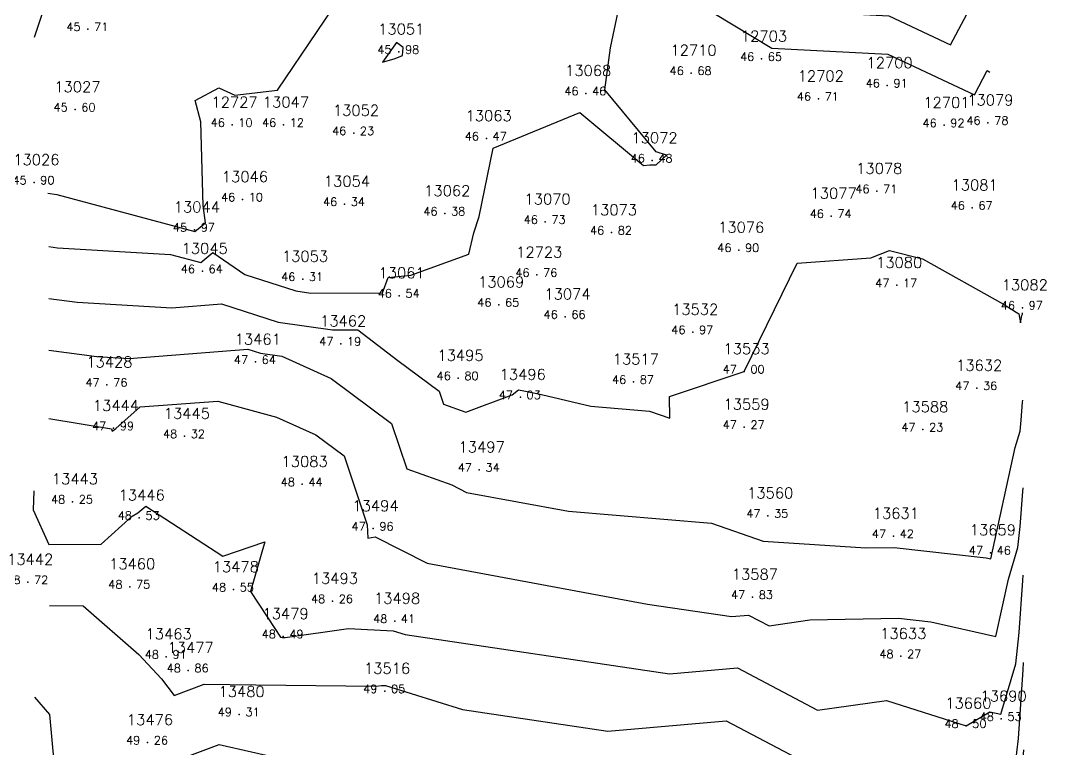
# Model space of a CAD drawing. Header units: millimetres. Extents: x 1412565 to 1412813, y 4931476 to 4931699.
# Drawn here: x 1412788.35 to 1412813.1, y 4931642.9 to 4931660.49 of the extents above; entities that cross this region are included whole.
import ezdxf
from ezdxf.enums import TextEntityAlignment as Align

# ---------------------------------------------------------------- set-up
doc = ezdxf.new("R2010")
doc.units = ezdxf.units.MM
for name, color, linetype in [('CIVIL', 50, 'Continuous'), ('CIVIL-DRAW', 80, 'Continuous'), ('CIVIL-NONAME', 130, 'Continuous'), ('CIVIL-TEXT', 240, 'Continuous'), ('CIVIL-Z', 50, 'Continuous'), ('Tcontours1', 7, 'Continuous'), ('Tcontours2', 7, 'Continuous')]:
    doc.layers.add(name, color=color, linetype=linetype)
doc.styles.add('CIVILCADMAIN', font='TXT.SHX')
doc.styles.get("Standard").update_dxf_attribs({"font": 'arial.ttf'})

# ---------------------------------------------------------------- blocks, each defined once
blk = doc.blocks.new('CIVIL-ZZ')
at = {"layer": 'CIVIL-DRAW'}
blk.add_point((0, 0), dxfattribs=at)
at = {"layer": 'CIVIL-NONAME'}
blk.add_attdef('NAME', text='', height=1.8, dxfattribs=at).set_placement((0, 2.1), align=Align.CENTER)
at = {"layer": 'CIVIL-TEXT', "flags": 8}
blk.add_attdef('TEXT', text='', height=2, dxfattribs=at).set_placement((0.2, -3.3), align=Align.CENTER)
at = {"layer": 'CIVIL-Z'}
blk.add_attdef('Z1', text='', height=1.6, dxfattribs=at).set_placement((-0.75, -0.225), align=Align.RIGHT)
blk.add_attdef('Z2', (0.75, -0.225), '', height=1.6, dxfattribs=at)

msp = doc.modelspace()

# ---------------------------------------------------------------- linework, layer by layer
at = {"layer": 'Tcontours1'}
for points, elevation in [([(1412789.014, 4931656.319), (1412789.229, 4931656.291), (1412792.559, 4931655.395), (1412792.818, 4931655.608), (1412792.76, 4931656.024), (1412792.702, 4931658.044), (1412792.568, 4931658.562), (1412793.138, 4931658.862), (1412793.526, 4931658.687), (1412794.555, 4931658.805), (1412796.47, 4931661.643), (1412796.835, 4931662.656), (1412797.045, 4931662.852), (1412798.922, 4931662.071), (1412799.941, 4931662.534), (1412800.616, 4931662.615), (1412803.443, 4931662.672), (1412805.316, 4931661.908), (1412807.309, 4931660.704), (1412809.298, 4931660.6), (1412810.782, 4931659.902), (1412811.643, 4931661.528), (1412811.814, 4931661.428)], 46), ([(1412797.083, 4931659.479), (1412797.393, 4931659.573), (1412797.566, 4931659.645), (1412797.586, 4931659.837), (1412797.427, 4931659.954), (1412797.083, 4931659.479)], 46), ([(1412789.041, 4931653.784), (1412789.721, 4931653.694), (1412792.001, 4931653.559), (1412793.201, 4931653.652), (1412794.569, 4931653.212), (1412795.881, 4931653.027), (1412796.492, 4931653.029), (1412797.459, 4931652.286), (1412798.451, 4931651.548), (1412798.557, 4931651.234), (1412799.099, 4931651.041), (1412800.214, 4931651.46), (1412800.369, 4931651.576), (1412800.498, 4931651.557), (1412800.922, 4931651.469), (1412802.111, 4931651.184), (1412803.529, 4931651.067), (1412804.018, 4931650.895), (1412804.008, 4931651.416), (1412805.81, 4931652.02), (1412807.091, 4931654.635), (1412808.865, 4931654.76), (1412809.313, 4931654.939), (1412810.109, 4931654.736), (1412812.066, 4931653.641), (1412812.435, 4931653.411), (1412812.473, 4931653.198), (1412812.51, 4931653.369), (1412812.517, 4931653.391), (1412812.519, 4931653.406), (1412812.52, 4931653.431), (1412812.52, 4931653.434)], 47), ([(1412789.036, 4931650.889), (1412790.552, 4931650.636), (1412790.562, 4931650.582), (1412790.611, 4931650.61), (1412790.652, 4931650.644), (1412791.241, 4931651.169), (1412793.115, 4931651.302), (1412794.529, 4931650.922), (1412795.477, 4931650.493), (1412796.159, 4931649.987), (1412796.717, 4931648.319), (1412796.729, 4931647.997), (1412796.906, 4931648.032), (1412798.162, 4931647.399), (1412803.481, 4931646.41), (1412805.503, 4931646.11), (1412805.917, 4931646.146), (1412806.409, 4931645.888), (1412807.393, 4931646.028), (1412809.533, 4931646.071), (1412810.31, 4931645.983), (1412811.881, 4931645.626), (1412812.183, 4931647.01), (1412812.412, 4931647.775), (1412812.47, 4931648.285), (1412812.528, 4931649.128), (1412812.535, 4931649.218)], 48), ([(1412789.05, 4931646.378), (1412789.863, 4931646.364), (1412791.212, 4931645.192), (1412791.754, 4931644.608), (1412792.057, 4931644.201), (1412792.783, 4931644.48), (1412794.031, 4931644.461), (1412796.921, 4931644.428), (1412797.06, 4931644.447), (1412797.159, 4931644.442), (1412799.012, 4931643.866), (1412802.52, 4931643.346), (1412805.373, 4931643.591), (1412808.31, 4931642.048), (1412808.561, 4931641.893), (1412808.649, 4931641.825), (1412810.13, 4931641.663), (1412811.739, 4931641.449), (1412812.138, 4931641.591), (1412812.307, 4931642.158), (1412812.422, 4931643.164), (1412812.535, 4931644.825), (1412812.549, 4931645.002)], 49)]:
    msp.add_lwpolyline(points, dxfattribs=dict(at, elevation=elevation))
at = {"layer": 'Tcontours2'}
for points, elevation in [([(1412788.695, 4931660.088), (1412789.212, 4931661.658), (1412791.016, 4931662.776), (1412791.67, 4931662.745), (1412791.986, 4931663.061), (1412792.123, 4931662.77), (1412793.262, 4931662.539), (1412793.857, 4931662.272), (1412793.95, 4931662.282), (1412794.125, 4931662.54), (1412794.171, 4931662.67), (1412795.73, 4931663.639), (1412796.615, 4931663.828), (1412797.124, 4931663.693), (1412798.493, 4931663.123), (1412799.129, 4931663.412), (1412801.579, 4931663.709), (1412803.41, 4931663.745), (1412806.956, 4931662.299), (1412808.139, 4931661.585), (1412809.319, 4931661.523), (1412810.2, 4931661.109), (1412811.613, 4931663.776), (1412811.893, 4931663.612)], 45.5), ([(1412789.041, 4931655.033), (1412789.248, 4931655.006), (1412791.972, 4931654.845), (1412792.7, 4931654.649), (1412792.991, 4931654.889), (1412793.767, 4931654.359), (1412794.997, 4931653.964), (1412795.359, 4931653.913), (1412797.085, 4931653.92), (1412797.226, 4931654.292), (1412797.765, 4931654.345), (1412799.168, 4931654.852), (1412799.291, 4931655.363), (1412799.42, 4931655.761), (1412799.754, 4931657.408), (1412801.845, 4931658.271), (1412803.384, 4931656.992), (1412803.532, 4931657.008), (1412803.69, 4931657.007), (1412803.939, 4931657.24), (1412803.684, 4931657.321), (1412802.452, 4931658.819), (1412802.586, 4931659.826), (1412802.956, 4931661.588)], 46.5), ([(1412803.677, 4931661.517), (1412806.479, 4931659.824), (1412809.277, 4931659.677), (1412811.364, 4931658.696), (1412811.673, 4931659.279), (1412811.734, 4931659.243)], 46.5), ([(1412789.041, 4931652.535), (1412790.194, 4931652.382), (1412790.974, 4931652.336), (1412793.841, 4931652.557), (1412794.14, 4931652.461), (1412794.661, 4931652.387), (1412795.849, 4931651.849), (1412797.305, 4931650.767), (1412797.673, 4931649.669), (1412798.759, 4931649.284), (1412799.115, 4931649.104), (1412801.572, 4931648.648), (1412805.023, 4931648.364), (1412806.264, 4931647.927), (1412808.747, 4931647.763), (1412809.427, 4931647.777), (1412811.643, 4931647.527), (1412811.76, 4931647.5), (1412812.347, 4931650.19), (1412812.464, 4931650.583), (1412812.494, 4931650.846), (1412812.524, 4931651.28), (1412812.528, 4931651.326)], 47.5), ([(1412788.672, 4931649.142), (1412788.656, 4931648.686), (1412789.036, 4931647.848), (1412790.3, 4931647.855), (1412791.048, 4931648.532), (1412791.186, 4931648.61), (1412791.376, 4931648.771), (1412793.233, 4931647.564), (1412794.245, 4931647.915), (1412793.902, 4931646.712), (1412794.49, 4931645.818), (1412794.628, 4931645.608), (1412794.677, 4931645.607), (1412794.734, 4931645.606), (1412796.263, 4931645.821), (1412797.346, 4931645.762), (1412797.629, 4931645.674), (1412804.011, 4931644.728), (1412805.645, 4931644.869), (1412807.581, 4931643.851), (1412809.242, 4931644.087), (1412811.16, 4931643.47), (1412811.731, 4931643.814), (1412812.003, 4931643.752), (1412812.02, 4931643.831), (1412812.36, 4931644.966), (1412812.446, 4931645.725), (1412812.531, 4931646.977), (1412812.542, 4931647.11)], 48.5), ([(1412788.691, 4931644.166), (1412789.054, 4931643.75), (1412789.216, 4931641.984), (1412791.558, 4931642.43), (1412793.147, 4931643.023), (1412794.703, 4931642.668), (1412797.663, 4931642.121), (1412798.329, 4931642.299), (1412800.001, 4931642.181), (1412800.396, 4931642.058), (1412801.028, 4931641.964), (1412805.101, 4931642.314), (1412806.31, 4931641.679), (1412808.353, 4931640.415), (1412809.072, 4931639.859), (1412809.101, 4931639.856), (1412809.61, 4931639.788), (1412811.926, 4931639.478), (1412812.266, 4931639.449), (1412812.397, 4931640.603), (1412812.539, 4931642.674), (1412812.557, 4931642.895)], 49.5)]:
    msp.add_lwpolyline(points, dxfattribs=dict(at, elevation=elevation))

# ---------------------------------------------------------------- block references
at = {"layer": 'CIVIL'}
ref = msp.add_blockref('CIVIL-ZZ', (1412789.98, 4931660.28, 45.71), dxfattribs=dict(at, xscale=0.2, yscale=0.2))
ref.add_attrib('Z2', '71', (1412790.13, 4931660.235), dxfattribs={"layer": 'CIVIL-Z', "height": 0.2, "style": 'CIVILCADMAIN'})
ref.add_attrib('Z1', '45', (1412789.46, 4931660.235), dxfattribs={"layer": 'CIVIL-Z', "height": 0.2, "style": 'CIVILCADMAIN'})
ref.add_attrib('NAME', '13023', (1412789.48, 4931660.7), dxfattribs={"layer": 'CIVIL-NONAME', "height": 0.26, "style": 'CIVILCADMAIN'})
ref = msp.add_blockref('CIVIL-ZZ', (1412797.48, 4931659.73, 45.98), dxfattribs=dict(at, xscale=0.2, yscale=0.2))
ref.add_attrib('Z2', '98', (1412797.63, 4931659.685), dxfattribs={"layer": 'CIVIL-Z', "height": 0.2, "style": 'CIVILCADMAIN'})
ref.add_attrib('Z1', '45', (1412796.96, 4931659.685), dxfattribs={"layer": 'CIVIL-Z', "height": 0.2, "style": 'CIVILCADMAIN'})
ref.add_attrib('NAME', '13051', (1412796.98, 4931660.15), dxfattribs={"layer": 'CIVIL-NONAME', "height": 0.26, "style": 'CIVILCADMAIN'})
ref = msp.add_blockref('CIVIL-ZZ', (1412806.23, 4931659.56, 46.65), dxfattribs=dict(at, xscale=0.2, yscale=0.2))
ref.add_attrib('Z2', '65', (1412806.38, 4931659.515), dxfattribs={"layer": 'CIVIL-Z', "height": 0.2, "style": 'CIVILCADMAIN'})
ref.add_attrib('Z1', '46', (1412805.71, 4931659.515), dxfattribs={"layer": 'CIVIL-Z', "height": 0.2, "style": 'CIVILCADMAIN'})
ref.add_attrib('NAME', '12703', (1412805.73, 4931659.98), dxfattribs={"layer": 'CIVIL-NONAME', "height": 0.26, "style": 'CIVILCADMAIN'})
ref = msp.add_blockref('CIVIL-ZZ', (1412804.53, 4931659.22, 46.68), dxfattribs=dict(at, xscale=0.2, yscale=0.2))
ref.add_attrib('Z2', '68', (1412804.68, 4931659.175), dxfattribs={"layer": 'CIVIL-Z', "height": 0.2, "style": 'CIVILCADMAIN'})
ref.add_attrib('Z1', '46', (1412804.01, 4931659.175), dxfattribs={"layer": 'CIVIL-Z', "height": 0.2, "style": 'CIVILCADMAIN'})
ref.add_attrib('NAME', '12710', (1412804.03, 4931659.64), dxfattribs={"layer": 'CIVIL-NONAME', "height": 0.26, "style": 'CIVILCADMAIN'})
ref = msp.add_blockref('CIVIL-ZZ', (1412809.26, 4931658.92, 46.91), dxfattribs=dict(at, xscale=0.2, yscale=0.2))
ref.add_attrib('Z2', '91', (1412809.41, 4931658.875), dxfattribs={"layer": 'CIVIL-Z', "height": 0.2, "style": 'CIVILCADMAIN'})
ref.add_attrib('Z1', '46', (1412808.74, 4931658.875), dxfattribs={"layer": 'CIVIL-Z', "height": 0.2, "style": 'CIVILCADMAIN'})
ref.add_attrib('NAME', '12700', (1412808.76, 4931659.34), dxfattribs={"layer": 'CIVIL-NONAME', "height": 0.26, "style": 'CIVILCADMAIN'})
ref = msp.add_blockref('CIVIL-ZZ', (1412801.99, 4931658.73, 46.46), dxfattribs=dict(at, xscale=0.2, yscale=0.2))
ref.add_attrib('Z2', '46', (1412802.14, 4931658.685), dxfattribs={"layer": 'CIVIL-Z', "height": 0.2, "style": 'CIVILCADMAIN'})
ref.add_attrib('Z1', '46', (1412801.47, 4931658.685), dxfattribs={"layer": 'CIVIL-Z', "height": 0.2, "style": 'CIVILCADMAIN'})
ref.add_attrib('NAME', '13068', (1412801.49, 4931659.15), dxfattribs={"layer": 'CIVIL-NONAME', "height": 0.26, "style": 'CIVILCADMAIN'})
ref = msp.add_blockref('CIVIL-ZZ', (1412807.6, 4931658.6, 46.71), dxfattribs=dict(at, xscale=0.2, yscale=0.2))
ref.add_attrib('Z2', '71', (1412807.75, 4931658.555), dxfattribs={"layer": 'CIVIL-Z', "height": 0.2, "style": 'CIVILCADMAIN'})
ref.add_attrib('Z1', '46', (1412807.08, 4931658.555), dxfattribs={"layer": 'CIVIL-Z', "height": 0.2, "style": 'CIVILCADMAIN'})
ref.add_attrib('NAME', '12702', (1412807.1, 4931659.02), dxfattribs={"layer": 'CIVIL-NONAME', "height": 0.26, "style": 'CIVILCADMAIN'})
ref = msp.add_blockref('CIVIL-ZZ', (1412789.67, 4931658.34, 45.6), dxfattribs=dict(at, xscale=0.2, yscale=0.2))
ref.add_attrib('Z2', '60', (1412789.82, 4931658.295), dxfattribs={"layer": 'CIVIL-Z', "height": 0.2, "style": 'CIVILCADMAIN'})
ref.add_attrib('Z1', '45', (1412789.15, 4931658.295), dxfattribs={"layer": 'CIVIL-Z', "height": 0.2, "style": 'CIVILCADMAIN'})
ref.add_attrib('NAME', '13027', (1412789.17, 4931658.76), dxfattribs={"layer": 'CIVIL-NONAME', "height": 0.26, "style": 'CIVILCADMAIN'})
ref = msp.add_blockref('CIVIL-ZZ', (1412793.46, 4931657.97, 46.1), dxfattribs=dict(at, xscale=0.2, yscale=0.2))
ref.add_attrib('Z2', '10', (1412793.61, 4931657.925), dxfattribs={"layer": 'CIVIL-Z', "height": 0.2, "style": 'CIVILCADMAIN'})
ref.add_attrib('Z1', '46', (1412792.94, 4931657.925), dxfattribs={"layer": 'CIVIL-Z', "height": 0.2, "style": 'CIVILCADMAIN'})
ref.add_attrib('NAME', '12727', (1412792.96, 4931658.39), dxfattribs={"layer": 'CIVIL-NONAME', "height": 0.26, "style": 'CIVILCADMAIN'})
ref = msp.add_blockref('CIVIL-ZZ', (1412794.7, 4931657.97, 46.12), dxfattribs=dict(at, xscale=0.2, yscale=0.2))
ref.add_attrib('Z2', '12', (1412794.85, 4931657.925), dxfattribs={"layer": 'CIVIL-Z', "height": 0.2, "style": 'CIVILCADMAIN'})
ref.add_attrib('Z1', '46', (1412794.18, 4931657.925), dxfattribs={"layer": 'CIVIL-Z', "height": 0.2, "style": 'CIVILCADMAIN'})
ref.add_attrib('NAME', '13047', (1412794.2, 4931658.39), dxfattribs={"layer": 'CIVIL-NONAME', "height": 0.26, "style": 'CIVILCADMAIN'})
ref = msp.add_blockref('CIVIL-ZZ', (1412810.63, 4931657.96, 46.92), dxfattribs=dict(at, xscale=0.2, yscale=0.2))
ref.add_attrib('Z2', '92', (1412810.78, 4931657.915), dxfattribs={"layer": 'CIVIL-Z', "height": 0.2, "style": 'CIVILCADMAIN'})
ref.add_attrib('Z1', '46', (1412810.11, 4931657.915), dxfattribs={"layer": 'CIVIL-Z', "height": 0.2, "style": 'CIVILCADMAIN'})
ref.add_attrib('NAME', '12701', (1412810.13, 4931658.38), dxfattribs={"layer": 'CIVIL-NONAME', "height": 0.26, "style": 'CIVILCADMAIN'})
ref = msp.add_blockref('CIVIL-ZZ', (1412811.69, 4931658.02, 46.78), dxfattribs=dict(at, xscale=0.2, yscale=0.2))
ref.add_attrib('Z2', '78', (1412811.84, 4931657.975), dxfattribs={"layer": 'CIVIL-Z', "height": 0.2, "style": 'CIVILCADMAIN'})
ref.add_attrib('Z1', '46', (1412811.17, 4931657.975), dxfattribs={"layer": 'CIVIL-Z', "height": 0.2, "style": 'CIVILCADMAIN'})
ref.add_attrib('NAME', '13079', (1412811.19, 4931658.44), dxfattribs={"layer": 'CIVIL-NONAME', "height": 0.26, "style": 'CIVILCADMAIN'})
ref = msp.add_blockref('CIVIL-ZZ', (1412796.39, 4931657.77, 46.23), dxfattribs=dict(at, xscale=0.2, yscale=0.2))
ref.add_attrib('Z2', '23', (1412796.54, 4931657.725), dxfattribs={"layer": 'CIVIL-Z', "height": 0.2, "style": 'CIVILCADMAIN'})
ref.add_attrib('Z1', '46', (1412795.87, 4931657.725), dxfattribs={"layer": 'CIVIL-Z', "height": 0.2, "style": 'CIVILCADMAIN'})
ref.add_attrib('NAME', '13052', (1412795.89, 4931658.19), dxfattribs={"layer": 'CIVIL-NONAME', "height": 0.26, "style": 'CIVILCADMAIN'})
ref = msp.add_blockref('CIVIL-ZZ', (1412799.59, 4931657.64, 46.47), dxfattribs=dict(at, xscale=0.2, yscale=0.2))
ref.add_attrib('Z2', '47', (1412799.74, 4931657.595), dxfattribs={"layer": 'CIVIL-Z', "height": 0.2, "style": 'CIVILCADMAIN'})
ref.add_attrib('Z1', '46', (1412799.07, 4931657.595), dxfattribs={"layer": 'CIVIL-Z', "height": 0.2, "style": 'CIVILCADMAIN'})
ref.add_attrib('NAME', '13063', (1412799.09, 4931658.06), dxfattribs={"layer": 'CIVIL-NONAME', "height": 0.26, "style": 'CIVILCADMAIN'})
ref = msp.add_blockref('CIVIL-ZZ', (1412803.59, 4931657.11, 46.48), dxfattribs=dict(at, xscale=0.2, yscale=0.2))
ref.add_attrib('Z2', '48', (1412803.74, 4931657.065), dxfattribs={"layer": 'CIVIL-Z', "height": 0.2, "style": 'CIVILCADMAIN'})
ref.add_attrib('Z1', '46', (1412803.07, 4931657.065), dxfattribs={"layer": 'CIVIL-Z', "height": 0.2, "style": 'CIVILCADMAIN'})
ref.add_attrib('NAME', '13072', (1412803.09, 4931657.53), dxfattribs={"layer": 'CIVIL-NONAME', "height": 0.26, "style": 'CIVILCADMAIN'})
ref = msp.add_blockref('CIVIL-ZZ', (1412788.68, 4931656.58, 45.9), dxfattribs=dict(at, xscale=0.2, yscale=0.2))
ref.add_attrib('Z2', '90', (1412788.83, 4931656.535), dxfattribs={"layer": 'CIVIL-Z', "height": 0.2, "style": 'CIVILCADMAIN'})
ref.add_attrib('Z1', '45', (1412788.16, 4931656.535), dxfattribs={"layer": 'CIVIL-Z', "height": 0.2, "style": 'CIVILCADMAIN'})
ref.add_attrib('NAME', '13026', (1412788.18, 4931657), dxfattribs={"layer": 'CIVIL-NONAME', "height": 0.26, "style": 'CIVILCADMAIN'})
ref = msp.add_blockref('CIVIL-ZZ', (1412793.71, 4931656.17, 46.1), dxfattribs=dict(at, xscale=0.2, yscale=0.2))
ref.add_attrib('Z2', '10', (1412793.86, 4931656.125), dxfattribs={"layer": 'CIVIL-Z', "height": 0.2, "style": 'CIVILCADMAIN'})
ref.add_attrib('Z1', '46', (1412793.19, 4931656.125), dxfattribs={"layer": 'CIVIL-Z', "height": 0.2, "style": 'CIVILCADMAIN'})
ref.add_attrib('NAME', '13046', (1412793.21, 4931656.59), dxfattribs={"layer": 'CIVIL-NONAME', "height": 0.26, "style": 'CIVILCADMAIN'})
ref = msp.add_blockref('CIVIL-ZZ', (1412809.01, 4931656.37, 46.71), dxfattribs=dict(at, xscale=0.2, yscale=0.2))
ref.add_attrib('Z2', '71', (1412809.16, 4931656.325), dxfattribs={"layer": 'CIVIL-Z', "height": 0.2, "style": 'CIVILCADMAIN'})
ref.add_attrib('Z1', '46', (1412808.49, 4931656.325), dxfattribs={"layer": 'CIVIL-Z', "height": 0.2, "style": 'CIVILCADMAIN'})
ref.add_attrib('NAME', '13078', (1412808.51, 4931656.79), dxfattribs={"layer": 'CIVIL-NONAME', "height": 0.26, "style": 'CIVILCADMAIN'})
ref = msp.add_blockref('CIVIL-ZZ', (1412796.17, 4931656.06, 46.34), dxfattribs=dict(at, xscale=0.2, yscale=0.2))
ref.add_attrib('Z2', '34', (1412796.32, 4931656.015), dxfattribs={"layer": 'CIVIL-Z', "height": 0.2, "style": 'CIVILCADMAIN'})
ref.add_attrib('Z1', '46', (1412795.65, 4931656.015), dxfattribs={"layer": 'CIVIL-Z', "height": 0.2, "style": 'CIVILCADMAIN'})
ref.add_attrib('NAME', '13054', (1412795.67, 4931656.48), dxfattribs={"layer": 'CIVIL-NONAME', "height": 0.26, "style": 'CIVILCADMAIN'})
ref = msp.add_blockref('CIVIL-ZZ', (1412811.31, 4931655.97, 46.67), dxfattribs=dict(at, xscale=0.2, yscale=0.2))
ref.add_attrib('Z2', '67', (1412811.46, 4931655.925), dxfattribs={"layer": 'CIVIL-Z', "height": 0.2, "style": 'CIVILCADMAIN'})
ref.add_attrib('Z1', '46', (1412810.79, 4931655.925), dxfattribs={"layer": 'CIVIL-Z', "height": 0.2, "style": 'CIVILCADMAIN'})
ref.add_attrib('NAME', '13081', (1412810.81, 4931656.39), dxfattribs={"layer": 'CIVIL-NONAME', "height": 0.26, "style": 'CIVILCADMAIN'})
ref = msp.add_blockref('CIVIL-ZZ', (1412798.59, 4931655.83, 46.38), dxfattribs=dict(at, xscale=0.2, yscale=0.2))
ref.add_attrib('Z2', '38', (1412798.74, 4931655.785), dxfattribs={"layer": 'CIVIL-Z', "height": 0.2, "style": 'CIVILCADMAIN'})
ref.add_attrib('Z1', '46', (1412798.07, 4931655.785), dxfattribs={"layer": 'CIVIL-Z', "height": 0.2, "style": 'CIVILCADMAIN'})
ref.add_attrib('NAME', '13062', (1412798.09, 4931656.25), dxfattribs={"layer": 'CIVIL-NONAME', "height": 0.26, "style": 'CIVILCADMAIN'})
ref = msp.add_blockref('CIVIL-ZZ', (1412807.91, 4931655.77, 46.74), dxfattribs=dict(at, xscale=0.2, yscale=0.2))
ref.add_attrib('Z2', '74', (1412808.06, 4931655.725), dxfattribs={"layer": 'CIVIL-Z', "height": 0.2, "style": 'CIVILCADMAIN'})
ref.add_attrib('Z1', '46', (1412807.39, 4931655.725), dxfattribs={"layer": 'CIVIL-Z', "height": 0.2, "style": 'CIVILCADMAIN'})
ref.add_attrib('NAME', '13077', (1412807.41, 4931656.19), dxfattribs={"layer": 'CIVIL-NONAME', "height": 0.26, "style": 'CIVILCADMAIN'})
ref = msp.add_blockref('CIVIL-ZZ', (1412792.55, 4931655.44, 45.97), dxfattribs=dict(at, xscale=0.2, yscale=0.2))
ref.add_attrib('Z2', '97', (1412792.7, 4931655.395), dxfattribs={"layer": 'CIVIL-Z', "height": 0.2, "style": 'CIVILCADMAIN'})
ref.add_attrib('Z1', '45', (1412792.03, 4931655.395), dxfattribs={"layer": 'CIVIL-Z', "height": 0.2, "style": 'CIVILCADMAIN'})
ref.add_attrib('NAME', '13044', (1412792.05, 4931655.86), dxfattribs={"layer": 'CIVIL-NONAME', "height": 0.26, "style": 'CIVILCADMAIN'})
ref = msp.add_blockref('CIVIL-ZZ', (1412801.01, 4931655.63, 46.73), dxfattribs=dict(at, xscale=0.2, yscale=0.2))
ref.add_attrib('Z2', '73', (1412801.16, 4931655.585), dxfattribs={"layer": 'CIVIL-Z', "height": 0.2, "style": 'CIVILCADMAIN'})
ref.add_attrib('Z1', '46', (1412800.49, 4931655.585), dxfattribs={"layer": 'CIVIL-Z', "height": 0.2, "style": 'CIVILCADMAIN'})
ref.add_attrib('NAME', '13070', (1412800.51, 4931656.05), dxfattribs={"layer": 'CIVIL-NONAME', "height": 0.26, "style": 'CIVILCADMAIN'})
ref = msp.add_blockref('CIVIL-ZZ', (1412802.61, 4931655.37, 46.82), dxfattribs=dict(at, xscale=0.2, yscale=0.2))
ref.add_attrib('Z2', '82', (1412802.76, 4931655.325), dxfattribs={"layer": 'CIVIL-Z', "height": 0.2, "style": 'CIVILCADMAIN'})
ref.add_attrib('Z1', '46', (1412802.09, 4931655.325), dxfattribs={"layer": 'CIVIL-Z', "height": 0.2, "style": 'CIVILCADMAIN'})
ref.add_attrib('NAME', '13073', (1412802.11, 4931655.79), dxfattribs={"layer": 'CIVIL-NONAME', "height": 0.26, "style": 'CIVILCADMAIN'})
ref = msp.add_blockref('CIVIL-ZZ', (1412805.68, 4931654.95, 46.9), dxfattribs=dict(at, xscale=0.2, yscale=0.2))
ref.add_attrib('Z2', '90', (1412805.83, 4931654.905), dxfattribs={"layer": 'CIVIL-Z', "height": 0.2, "style": 'CIVILCADMAIN'})
ref.add_attrib('Z1', '46', (1412805.16, 4931654.905), dxfattribs={"layer": 'CIVIL-Z', "height": 0.2, "style": 'CIVILCADMAIN'})
ref.add_attrib('NAME', '13076', (1412805.18, 4931655.37), dxfattribs={"layer": 'CIVIL-NONAME', "height": 0.26, "style": 'CIVILCADMAIN'})
ref = msp.add_blockref('CIVIL-ZZ', (1412792.74, 4931654.44, 46.64), dxfattribs=dict(at, xscale=0.2, yscale=0.2))
ref.add_attrib('Z2', '64', (1412792.89, 4931654.395), dxfattribs={"layer": 'CIVIL-Z', "height": 0.2, "style": 'CIVILCADMAIN'})
ref.add_attrib('Z1', '46', (1412792.22, 4931654.395), dxfattribs={"layer": 'CIVIL-Z', "height": 0.2, "style": 'CIVILCADMAIN'})
ref.add_attrib('NAME', '13045', (1412792.24, 4931654.86), dxfattribs={"layer": 'CIVIL-NONAME', "height": 0.26, "style": 'CIVILCADMAIN'})
ref = msp.add_blockref('CIVIL-ZZ', (1412795.16, 4931654.25, 46.31), dxfattribs=dict(at, xscale=0.2, yscale=0.2))
ref.add_attrib('Z2', '31', (1412795.31, 4931654.205), dxfattribs={"layer": 'CIVIL-Z', "height": 0.2, "style": 'CIVILCADMAIN'})
ref.add_attrib('Z1', '46', (1412794.64, 4931654.205), dxfattribs={"layer": 'CIVIL-Z', "height": 0.2, "style": 'CIVILCADMAIN'})
ref.add_attrib('NAME', '13053', (1412794.66, 4931654.67), dxfattribs={"layer": 'CIVIL-NONAME', "height": 0.26, "style": 'CIVILCADMAIN'})
ref = msp.add_blockref('CIVIL-ZZ', (1412800.81, 4931654.35, 46.76), dxfattribs=dict(at, xscale=0.2, yscale=0.2))
ref.add_attrib('Z2', '76', (1412800.96, 4931654.305), dxfattribs={"layer": 'CIVIL-Z', "height": 0.2, "style": 'CIVILCADMAIN'})
ref.add_attrib('Z1', '46', (1412800.29, 4931654.305), dxfattribs={"layer": 'CIVIL-Z', "height": 0.2, "style": 'CIVILCADMAIN'})
ref.add_attrib('NAME', '12723', (1412800.31, 4931654.77), dxfattribs={"layer": 'CIVIL-NONAME', "height": 0.26, "style": 'CIVILCADMAIN'})
ref = msp.add_blockref('CIVIL-ZZ', (1412809.49, 4931654.1, 47.17), dxfattribs=dict(at, xscale=0.2, yscale=0.2))
ref.add_attrib('Z2', '17', (1412809.64, 4931654.055), dxfattribs={"layer": 'CIVIL-Z', "height": 0.2, "style": 'CIVILCADMAIN'})
ref.add_attrib('Z1', '47', (1412808.97, 4931654.055), dxfattribs={"layer": 'CIVIL-Z', "height": 0.2, "style": 'CIVILCADMAIN'})
ref.add_attrib('NAME', '13080', (1412808.99, 4931654.52), dxfattribs={"layer": 'CIVIL-NONAME', "height": 0.26, "style": 'CIVILCADMAIN'})
ref = msp.add_blockref('CIVIL-ZZ', (1412797.49, 4931653.85, 46.54), dxfattribs=dict(at, xscale=0.2, yscale=0.2))
ref.add_attrib('Z2', '54', (1412797.64, 4931653.805), dxfattribs={"layer": 'CIVIL-Z', "height": 0.2, "style": 'CIVILCADMAIN'})
ref.add_attrib('Z1', '46', (1412796.97, 4931653.805), dxfattribs={"layer": 'CIVIL-Z', "height": 0.2, "style": 'CIVILCADMAIN'})
ref.add_attrib('NAME', '13061', (1412796.99, 4931654.27), dxfattribs={"layer": 'CIVIL-NONAME', "height": 0.26, "style": 'CIVILCADMAIN'})
ref = msp.add_blockref('CIVIL-ZZ', (1412799.89, 4931653.63, 46.65), dxfattribs=dict(at, xscale=0.2, yscale=0.2))
ref.add_attrib('Z2', '65', (1412800.04, 4931653.585), dxfattribs={"layer": 'CIVIL-Z', "height": 0.2, "style": 'CIVILCADMAIN'})
ref.add_attrib('Z1', '46', (1412799.37, 4931653.585), dxfattribs={"layer": 'CIVIL-Z', "height": 0.2, "style": 'CIVILCADMAIN'})
ref.add_attrib('NAME', '13069', (1412799.39, 4931654.05), dxfattribs={"layer": 'CIVIL-NONAME', "height": 0.26, "style": 'CIVILCADMAIN'})
ref = msp.add_blockref('CIVIL-ZZ', (1412812.52, 4931653.56, 46.97), dxfattribs=dict(at, xscale=0.2, yscale=0.2))
ref.add_attrib('Z2', '97', (1412812.67, 4931653.515), dxfattribs={"layer": 'CIVIL-Z', "height": 0.2, "style": 'CIVILCADMAIN'})
ref.add_attrib('Z1', '46', (1412812, 4931653.515), dxfattribs={"layer": 'CIVIL-Z', "height": 0.2, "style": 'CIVILCADMAIN'})
ref.add_attrib('NAME', '13082', (1412812.02, 4931653.98), dxfattribs={"layer": 'CIVIL-NONAME', "height": 0.26, "style": 'CIVILCADMAIN'})
ref = msp.add_blockref('CIVIL-ZZ', (1412801.49, 4931653.34, 46.66), dxfattribs=dict(at, xscale=0.2, yscale=0.2))
ref.add_attrib('Z2', '66', (1412801.64, 4931653.295), dxfattribs={"layer": 'CIVIL-Z', "height": 0.2, "style": 'CIVILCADMAIN'})
ref.add_attrib('Z1', '46', (1412800.97, 4931653.295), dxfattribs={"layer": 'CIVIL-Z', "height": 0.2, "style": 'CIVILCADMAIN'})
ref.add_attrib('NAME', '13074', (1412800.99, 4931653.76), dxfattribs={"layer": 'CIVIL-NONAME', "height": 0.26, "style": 'CIVILCADMAIN'})
ref = msp.add_blockref('CIVIL-ZZ', (1412804.57, 4931652.97, 46.97), dxfattribs=dict(at, xscale=0.2, yscale=0.2))
ref.add_attrib('Z2', '97', (1412804.72, 4931652.925), dxfattribs={"layer": 'CIVIL-Z', "height": 0.2, "style": 'CIVILCADMAIN'})
ref.add_attrib('Z1', '46', (1412804.05, 4931652.925), dxfattribs={"layer": 'CIVIL-Z', "height": 0.2, "style": 'CIVILCADMAIN'})
ref.add_attrib('NAME', '13532', (1412804.07, 4931653.39), dxfattribs={"layer": 'CIVIL-NONAME', "height": 0.26, "style": 'CIVILCADMAIN'})
ref = msp.add_blockref('CIVIL-ZZ', (1412796.08, 4931652.69, 47.19), dxfattribs=dict(at, xscale=0.2, yscale=0.2))
ref.add_attrib('Z2', '19', (1412796.23, 4931652.645), dxfattribs={"layer": 'CIVIL-Z', "height": 0.2, "style": 'CIVILCADMAIN'})
ref.add_attrib('Z1', '47', (1412795.56, 4931652.645), dxfattribs={"layer": 'CIVIL-Z', "height": 0.2, "style": 'CIVILCADMAIN'})
ref.add_attrib('NAME', '13462', (1412795.58, 4931653.11), dxfattribs={"layer": 'CIVIL-NONAME', "height": 0.26, "style": 'CIVILCADMAIN'})
ref = msp.add_blockref('CIVIL-ZZ', (1412794.02, 4931652.25, 47.64), dxfattribs=dict(at, xscale=0.2, yscale=0.2))
ref.add_attrib('Z2', '64', (1412794.17, 4931652.205), dxfattribs={"layer": 'CIVIL-Z', "height": 0.2, "style": 'CIVILCADMAIN'})
ref.add_attrib('Z1', '47', (1412793.5, 4931652.205), dxfattribs={"layer": 'CIVIL-Z', "height": 0.2, "style": 'CIVILCADMAIN'})
ref.add_attrib('NAME', '13461', (1412793.52, 4931652.67), dxfattribs={"layer": 'CIVIL-NONAME', "height": 0.26, "style": 'CIVILCADMAIN'})
ref = msp.add_blockref('CIVIL-ZZ', (1412805.81, 4931652.02, 47), dxfattribs=dict(at, xscale=0.2, yscale=0.2))
ref.add_attrib('Z2', '00', (1412805.96, 4931651.975), dxfattribs={"layer": 'CIVIL-Z', "height": 0.2, "style": 'CIVILCADMAIN'})
ref.add_attrib('Z1', '47', (1412805.29, 4931651.975), dxfattribs={"layer": 'CIVIL-Z', "height": 0.2, "style": 'CIVILCADMAIN'})
ref.add_attrib('NAME', '13533', (1412805.31, 4931652.44), dxfattribs={"layer": 'CIVIL-NONAME', "height": 0.26, "style": 'CIVILCADMAIN'})
ref = msp.add_blockref('CIVIL-ZZ', (1412798.91, 4931651.86, 46.8), dxfattribs=dict(at, xscale=0.2, yscale=0.2))
ref.add_attrib('Z2', '80', (1412799.06, 4931651.815), dxfattribs={"layer": 'CIVIL-Z', "height": 0.2, "style": 'CIVILCADMAIN'})
ref.add_attrib('Z1', '46', (1412798.39, 4931651.815), dxfattribs={"layer": 'CIVIL-Z', "height": 0.2, "style": 'CIVILCADMAIN'})
ref.add_attrib('NAME', '13495', (1412798.41, 4931652.28), dxfattribs={"layer": 'CIVIL-NONAME', "height": 0.26, "style": 'CIVILCADMAIN'})
ref = msp.add_blockref('CIVIL-ZZ', (1412803.14, 4931651.77, 46.87), dxfattribs=dict(at, xscale=0.2, yscale=0.2))
ref.add_attrib('Z2', '87', (1412803.29, 4931651.725), dxfattribs={"layer": 'CIVIL-Z', "height": 0.2, "style": 'CIVILCADMAIN'})
ref.add_attrib('Z1', '46', (1412802.62, 4931651.725), dxfattribs={"layer": 'CIVIL-Z', "height": 0.2, "style": 'CIVILCADMAIN'})
ref.add_attrib('NAME', '13517', (1412802.64, 4931652.19), dxfattribs={"layer": 'CIVIL-NONAME', "height": 0.26, "style": 'CIVILCADMAIN'})
ref = msp.add_blockref('CIVIL-ZZ', (1412790.44, 4931651.7, 47.76), dxfattribs=dict(at, xscale=0.2, yscale=0.2))
ref.add_attrib('Z2', '76', (1412790.59, 4931651.655), dxfattribs={"layer": 'CIVIL-Z', "height": 0.2, "style": 'CIVILCADMAIN'})
ref.add_attrib('Z1', '47', (1412789.92, 4931651.655), dxfattribs={"layer": 'CIVIL-Z', "height": 0.2, "style": 'CIVILCADMAIN'})
ref.add_attrib('NAME', '13428', (1412789.94, 4931652.12), dxfattribs={"layer": 'CIVIL-NONAME', "height": 0.26, "style": 'CIVILCADMAIN'})
ref = msp.add_blockref('CIVIL-ZZ', (1412811.42, 4931651.62, 47.36), dxfattribs=dict(at, xscale=0.2, yscale=0.2))
ref.add_attrib('Z2', '36', (1412811.57, 4931651.575), dxfattribs={"layer": 'CIVIL-Z', "height": 0.2, "style": 'CIVILCADMAIN'})
ref.add_attrib('Z1', '47', (1412810.9, 4931651.575), dxfattribs={"layer": 'CIVIL-Z', "height": 0.2, "style": 'CIVILCADMAIN'})
ref.add_attrib('NAME', '13632', (1412810.92, 4931652.04), dxfattribs={"layer": 'CIVIL-NONAME', "height": 0.26, "style": 'CIVILCADMAIN'})
ref = msp.add_blockref('CIVIL-ZZ', (1412800.41, 4931651.4, 47.03), dxfattribs=dict(at, xscale=0.2, yscale=0.2))
ref.add_attrib('Z2', '03', (1412800.56, 4931651.355), dxfattribs={"layer": 'CIVIL-Z', "height": 0.2, "style": 'CIVILCADMAIN'})
ref.add_attrib('Z1', '47', (1412799.89, 4931651.355), dxfattribs={"layer": 'CIVIL-Z', "height": 0.2, "style": 'CIVILCADMAIN'})
ref.add_attrib('NAME', '13496', (1412799.91, 4931651.82), dxfattribs={"layer": 'CIVIL-NONAME', "height": 0.26, "style": 'CIVILCADMAIN'})
ref = msp.add_blockref('CIVIL-ZZ', (1412790.6, 4931650.65, 47.99), dxfattribs=dict(at, xscale=0.2, yscale=0.2))
ref.add_attrib('Z2', '99', (1412790.75, 4931650.605), dxfattribs={"layer": 'CIVIL-Z', "height": 0.2, "style": 'CIVILCADMAIN'})
ref.add_attrib('Z1', '47', (1412790.08, 4931650.605), dxfattribs={"layer": 'CIVIL-Z', "height": 0.2, "style": 'CIVILCADMAIN'})
ref.add_attrib('NAME', '13444', (1412790.1, 4931651.07), dxfattribs={"layer": 'CIVIL-NONAME', "height": 0.26, "style": 'CIVILCADMAIN'})
ref = msp.add_blockref('CIVIL-ZZ', (1412805.81, 4931650.68, 47.27), dxfattribs=dict(at, xscale=0.2, yscale=0.2))
ref.add_attrib('Z2', '27', (1412805.96, 4931650.635), dxfattribs={"layer": 'CIVIL-Z', "height": 0.2, "style": 'CIVILCADMAIN'})
ref.add_attrib('Z1', '47', (1412805.29, 4931650.635), dxfattribs={"layer": 'CIVIL-Z', "height": 0.2, "style": 'CIVILCADMAIN'})
ref.add_attrib('NAME', '13559', (1412805.31, 4931651.1), dxfattribs={"layer": 'CIVIL-NONAME', "height": 0.26, "style": 'CIVILCADMAIN'})
ref = msp.add_blockref('CIVIL-ZZ', (1412810.12, 4931650.62, 47.23), dxfattribs=dict(at, xscale=0.2, yscale=0.2))
ref.add_attrib('Z2', '23', (1412810.27, 4931650.575), dxfattribs={"layer": 'CIVIL-Z', "height": 0.2, "style": 'CIVILCADMAIN'})
ref.add_attrib('Z1', '47', (1412809.6, 4931650.575), dxfattribs={"layer": 'CIVIL-Z', "height": 0.2, "style": 'CIVILCADMAIN'})
ref.add_attrib('NAME', '13588', (1412809.62, 4931651.04), dxfattribs={"layer": 'CIVIL-NONAME', "height": 0.26, "style": 'CIVILCADMAIN'})
ref = msp.add_blockref('CIVIL-ZZ', (1412792.31, 4931650.46, 48.32), dxfattribs=dict(at, xscale=0.2, yscale=0.2))
ref.add_attrib('Z2', '32', (1412792.46, 4931650.415), dxfattribs={"layer": 'CIVIL-Z', "height": 0.2, "style": 'CIVILCADMAIN'})
ref.add_attrib('Z1', '48', (1412791.79, 4931650.415), dxfattribs={"layer": 'CIVIL-Z', "height": 0.2, "style": 'CIVILCADMAIN'})
ref.add_attrib('NAME', '13445', (1412791.81, 4931650.88), dxfattribs={"layer": 'CIVIL-NONAME', "height": 0.26, "style": 'CIVILCADMAIN'})
ref = msp.add_blockref('CIVIL-ZZ', (1412799.42, 4931649.65, 47.34), dxfattribs=dict(at, xscale=0.2, yscale=0.2))
ref.add_attrib('Z2', '34', (1412799.57, 4931649.605), dxfattribs={"layer": 'CIVIL-Z', "height": 0.2, "style": 'CIVILCADMAIN'})
ref.add_attrib('Z1', '47', (1412798.9, 4931649.605), dxfattribs={"layer": 'CIVIL-Z', "height": 0.2, "style": 'CIVILCADMAIN'})
ref.add_attrib('NAME', '13497', (1412798.92, 4931650.07), dxfattribs={"layer": 'CIVIL-NONAME', "height": 0.26, "style": 'CIVILCADMAIN'})
ref = msp.add_blockref('CIVIL-ZZ', (1412795.15, 4931649.3, 48.44), dxfattribs=dict(at, xscale=0.2, yscale=0.2))
ref.add_attrib('Z2', '44', (1412795.3, 4931649.255), dxfattribs={"layer": 'CIVIL-Z', "height": 0.2, "style": 'CIVILCADMAIN'})
ref.add_attrib('Z1', '48', (1412794.63, 4931649.255), dxfattribs={"layer": 'CIVIL-Z', "height": 0.2, "style": 'CIVILCADMAIN'})
ref.add_attrib('NAME', '13083', (1412794.65, 4931649.72), dxfattribs={"layer": 'CIVIL-NONAME', "height": 0.26, "style": 'CIVILCADMAIN'})
ref = msp.add_blockref('CIVIL-ZZ', (1412789.61, 4931648.88, 48.25), dxfattribs=dict(at, xscale=0.2, yscale=0.2))
ref.add_attrib('Z2', '25', (1412789.76, 4931648.835), dxfattribs={"layer": 'CIVIL-Z', "height": 0.2, "style": 'CIVILCADMAIN'})
ref.add_attrib('Z1', '48', (1412789.09, 4931648.835), dxfattribs={"layer": 'CIVIL-Z', "height": 0.2, "style": 'CIVILCADMAIN'})
ref.add_attrib('NAME', '13443', (1412789.11, 4931649.3), dxfattribs={"layer": 'CIVIL-NONAME', "height": 0.26, "style": 'CIVILCADMAIN'})
ref = msp.add_blockref('CIVIL-ZZ', (1412806.38, 4931648.54, 47.35), dxfattribs=dict(at, xscale=0.2, yscale=0.2))
ref.add_attrib('Z2', '35', (1412806.53, 4931648.495), dxfattribs={"layer": 'CIVIL-Z', "height": 0.2, "style": 'CIVILCADMAIN'})
ref.add_attrib('Z1', '47', (1412805.86, 4931648.495), dxfattribs={"layer": 'CIVIL-Z', "height": 0.2, "style": 'CIVILCADMAIN'})
ref.add_attrib('NAME', '13560', (1412805.88, 4931648.96), dxfattribs={"layer": 'CIVIL-NONAME', "height": 0.26, "style": 'CIVILCADMAIN'})
ref = msp.add_blockref('CIVIL-ZZ', (1412791.22, 4931648.49, 48.53), dxfattribs=dict(at, xscale=0.2, yscale=0.2))
ref.add_attrib('Z2', '53', (1412791.37, 4931648.445), dxfattribs={"layer": 'CIVIL-Z', "height": 0.2, "style": 'CIVILCADMAIN'})
ref.add_attrib('Z1', '48', (1412790.7, 4931648.445), dxfattribs={"layer": 'CIVIL-Z', "height": 0.2, "style": 'CIVILCADMAIN'})
ref.add_attrib('NAME', '13446', (1412790.72, 4931648.91), dxfattribs={"layer": 'CIVIL-NONAME', "height": 0.26, "style": 'CIVILCADMAIN'})
ref = msp.add_blockref('CIVIL-ZZ', (1412796.86, 4931648.23, 47.96), dxfattribs=dict(at, xscale=0.2, yscale=0.2))
ref.add_attrib('Z2', '96', (1412797.01, 4931648.185), dxfattribs={"layer": 'CIVIL-Z', "height": 0.2, "style": 'CIVILCADMAIN'})
ref.add_attrib('Z1', '47', (1412796.34, 4931648.185), dxfattribs={"layer": 'CIVIL-Z', "height": 0.2, "style": 'CIVILCADMAIN'})
ref.add_attrib('NAME', '13494', (1412796.36, 4931648.65), dxfattribs={"layer": 'CIVIL-NONAME', "height": 0.26, "style": 'CIVILCADMAIN'})
ref = msp.add_blockref('CIVIL-ZZ', (1412809.41, 4931648.05, 47.42), dxfattribs=dict(at, xscale=0.2, yscale=0.2))
ref.add_attrib('Z2', '42', (1412809.56, 4931648.005), dxfattribs={"layer": 'CIVIL-Z', "height": 0.2, "style": 'CIVILCADMAIN'})
ref.add_attrib('Z1', '47', (1412808.89, 4931648.005), dxfattribs={"layer": 'CIVIL-Z', "height": 0.2, "style": 'CIVILCADMAIN'})
ref.add_attrib('NAME', '13631', (1412808.91, 4931648.47), dxfattribs={"layer": 'CIVIL-NONAME', "height": 0.26, "style": 'CIVILCADMAIN'})
ref = msp.add_blockref('CIVIL-ZZ', (1412811.75, 4931647.65, 47.46), dxfattribs=dict(at, xscale=0.2, yscale=0.2))
ref.add_attrib('Z2', '46', (1412811.9, 4931647.605), dxfattribs={"layer": 'CIVIL-Z', "height": 0.2, "style": 'CIVILCADMAIN'})
ref.add_attrib('Z1', '47', (1412811.23, 4931647.605), dxfattribs={"layer": 'CIVIL-Z', "height": 0.2, "style": 'CIVILCADMAIN'})
ref.add_attrib('NAME', '13659', (1412811.25, 4931648.07), dxfattribs={"layer": 'CIVIL-NONAME', "height": 0.26, "style": 'CIVILCADMAIN'})
ref = msp.add_blockref('CIVIL-ZZ', (1412788.53, 4931646.94, 48.72), dxfattribs=dict(at, xscale=0.2, yscale=0.2))
ref.add_attrib('Z2', '72', (1412788.68, 4931646.895), dxfattribs={"layer": 'CIVIL-Z', "height": 0.2, "style": 'CIVILCADMAIN'})
ref.add_attrib('Z1', '48', (1412788.01, 4931646.895), dxfattribs={"layer": 'CIVIL-Z', "height": 0.2, "style": 'CIVILCADMAIN'})
ref.add_attrib('NAME', '13442', (1412788.03, 4931647.36), dxfattribs={"layer": 'CIVIL-NONAME', "height": 0.26, "style": 'CIVILCADMAIN'})
ref = msp.add_blockref('CIVIL-ZZ', (1412790.99, 4931646.83, 48.75), dxfattribs=dict(at, xscale=0.2, yscale=0.2))
ref.add_attrib('Z2', '75', (1412791.14, 4931646.785), dxfattribs={"layer": 'CIVIL-Z', "height": 0.2, "style": 'CIVILCADMAIN'})
ref.add_attrib('Z1', '48', (1412790.47, 4931646.785), dxfattribs={"layer": 'CIVIL-Z', "height": 0.2, "style": 'CIVILCADMAIN'})
ref.add_attrib('NAME', '13460', (1412790.49, 4931647.25), dxfattribs={"layer": 'CIVIL-NONAME', "height": 0.26, "style": 'CIVILCADMAIN'})
ref = msp.add_blockref('CIVIL-ZZ', (1412793.49, 4931646.76, 48.55), dxfattribs=dict(at, xscale=0.2, yscale=0.2))
ref.add_attrib('Z2', '55', (1412793.64, 4931646.715), dxfattribs={"layer": 'CIVIL-Z', "height": 0.2, "style": 'CIVILCADMAIN'})
ref.add_attrib('Z1', '48', (1412792.97, 4931646.715), dxfattribs={"layer": 'CIVIL-Z', "height": 0.2, "style": 'CIVILCADMAIN'})
ref.add_attrib('NAME', '13478', (1412792.99, 4931647.18), dxfattribs={"layer": 'CIVIL-NONAME', "height": 0.26, "style": 'CIVILCADMAIN'})
ref = msp.add_blockref('CIVIL-ZZ', (1412806.01, 4931646.58, 47.83), dxfattribs=dict(at, xscale=0.2, yscale=0.2))
ref.add_attrib('Z2', '83', (1412806.16, 4931646.535), dxfattribs={"layer": 'CIVIL-Z', "height": 0.2, "style": 'CIVILCADMAIN'})
ref.add_attrib('Z1', '47', (1412805.49, 4931646.535), dxfattribs={"layer": 'CIVIL-Z', "height": 0.2, "style": 'CIVILCADMAIN'})
ref.add_attrib('NAME', '13587', (1412805.51, 4931647), dxfattribs={"layer": 'CIVIL-NONAME', "height": 0.26, "style": 'CIVILCADMAIN'})
ref = msp.add_blockref('CIVIL-ZZ', (1412795.88, 4931646.48, 48.26), dxfattribs=dict(at, xscale=0.2, yscale=0.2))
ref.add_attrib('Z2', '26', (1412796.03, 4931646.435), dxfattribs={"layer": 'CIVIL-Z', "height": 0.2, "style": 'CIVILCADMAIN'})
ref.add_attrib('Z1', '48', (1412795.36, 4931646.435), dxfattribs={"layer": 'CIVIL-Z', "height": 0.2, "style": 'CIVILCADMAIN'})
ref.add_attrib('NAME', '13493', (1412795.38, 4931646.9), dxfattribs={"layer": 'CIVIL-NONAME', "height": 0.26, "style": 'CIVILCADMAIN'})
ref = msp.add_blockref('CIVIL-ZZ', (1412797.38, 4931646, 48.41), dxfattribs=dict(at, xscale=0.2, yscale=0.2))
ref.add_attrib('Z2', '41', (1412797.53, 4931645.955), dxfattribs={"layer": 'CIVIL-Z', "height": 0.2, "style": 'CIVILCADMAIN'})
ref.add_attrib('Z1', '48', (1412796.86, 4931645.955), dxfattribs={"layer": 'CIVIL-Z', "height": 0.2, "style": 'CIVILCADMAIN'})
ref.add_attrib('NAME', '13498', (1412796.88, 4931646.42), dxfattribs={"layer": 'CIVIL-NONAME', "height": 0.26, "style": 'CIVILCADMAIN'})
ref = msp.add_blockref('CIVIL-ZZ', (1412794.69, 4931645.63, 48.49), dxfattribs=dict(at, xscale=0.2, yscale=0.2))
ref.add_attrib('Z2', '49', (1412794.84, 4931645.585), dxfattribs={"layer": 'CIVIL-Z', "height": 0.2, "style": 'CIVILCADMAIN'})
ref.add_attrib('Z1', '48', (1412794.17, 4931645.585), dxfattribs={"layer": 'CIVIL-Z', "height": 0.2, "style": 'CIVILCADMAIN'})
ref.add_attrib('NAME', '13479', (1412794.19, 4931646.05), dxfattribs={"layer": 'CIVIL-NONAME', "height": 0.26, "style": 'CIVILCADMAIN'})
ref = msp.add_blockref('CIVIL-ZZ', (1412791.87, 4931645.14, 48.91), dxfattribs=dict(at, xscale=0.2, yscale=0.2))
ref.add_attrib('Z2', '91', (1412792.02, 4931645.095), dxfattribs={"layer": 'CIVIL-Z', "height": 0.2, "style": 'CIVILCADMAIN'})
ref.add_attrib('Z1', '48', (1412791.35, 4931645.095), dxfattribs={"layer": 'CIVIL-Z', "height": 0.2, "style": 'CIVILCADMAIN'})
ref.add_attrib('NAME', '13463', (1412791.37, 4931645.56), dxfattribs={"layer": 'CIVIL-NONAME', "height": 0.26, "style": 'CIVILCADMAIN'})
ref = msp.add_blockref('CIVIL-ZZ', (1412809.59, 4931645.15, 48.27), dxfattribs=dict(at, xscale=0.2, yscale=0.2))
ref.add_attrib('Z2', '27', (1412809.74, 4931645.105), dxfattribs={"layer": 'CIVIL-Z', "height": 0.2, "style": 'CIVILCADMAIN'})
ref.add_attrib('Z1', '48', (1412809.07, 4931645.105), dxfattribs={"layer": 'CIVIL-Z', "height": 0.2, "style": 'CIVILCADMAIN'})
ref.add_attrib('NAME', '13633', (1412809.09, 4931645.57), dxfattribs={"layer": 'CIVIL-NONAME', "height": 0.26, "style": 'CIVILCADMAIN'})
ref = msp.add_blockref('CIVIL-ZZ', (1412792.4, 4931644.81, 48.86), dxfattribs=dict(at, xscale=0.2, yscale=0.2))
ref.add_attrib('Z2', '86', (1412792.55, 4931644.765), dxfattribs={"layer": 'CIVIL-Z', "height": 0.2, "style": 'CIVILCADMAIN'})
ref.add_attrib('Z1', '48', (1412791.88, 4931644.765), dxfattribs={"layer": 'CIVIL-Z', "height": 0.2, "style": 'CIVILCADMAIN'})
ref.add_attrib('NAME', '13477', (1412791.9, 4931645.23), dxfattribs={"layer": 'CIVIL-NONAME', "height": 0.26, "style": 'CIVILCADMAIN'})
ref = msp.add_blockref('CIVIL-ZZ', (1412797.14, 4931644.31, 49.05), dxfattribs=dict(at, xscale=0.2, yscale=0.2))
ref.add_attrib('Z2', '05', (1412797.29, 4931644.265), dxfattribs={"layer": 'CIVIL-Z', "height": 0.2, "style": 'CIVILCADMAIN'})
ref.add_attrib('Z1', '49', (1412796.62, 4931644.265), dxfattribs={"layer": 'CIVIL-Z', "height": 0.2, "style": 'CIVILCADMAIN'})
ref.add_attrib('NAME', '13516', (1412796.64, 4931644.73), dxfattribs={"layer": 'CIVIL-NONAME', "height": 0.26, "style": 'CIVILCADMAIN'})
ref = msp.add_blockref('CIVIL-ZZ', (1412793.63, 4931643.75, 49.31), dxfattribs=dict(at, xscale=0.2, yscale=0.2))
ref.add_attrib('Z2', '31', (1412793.78, 4931643.705), dxfattribs={"layer": 'CIVIL-Z', "height": 0.2, "style": 'CIVILCADMAIN'})
ref.add_attrib('Z1', '49', (1412793.11, 4931643.705), dxfattribs={"layer": 'CIVIL-Z', "height": 0.2, "style": 'CIVILCADMAIN'})
ref.add_attrib('NAME', '13480', (1412793.13, 4931644.17), dxfattribs={"layer": 'CIVIL-NONAME', "height": 0.26, "style": 'CIVILCADMAIN'})
ref = msp.add_blockref('CIVIL-ZZ', (1412812.01, 4931643.64, 48.53), dxfattribs=dict(at, xscale=0.2, yscale=0.2))
ref.add_attrib('Z2', '53', (1412812.16, 4931643.595), dxfattribs={"layer": 'CIVIL-Z', "height": 0.2, "style": 'CIVILCADMAIN'})
ref.add_attrib('Z1', '48', (1412811.49, 4931643.595), dxfattribs={"layer": 'CIVIL-Z', "height": 0.2, "style": 'CIVILCADMAIN'})
ref.add_attrib('NAME', '13690', (1412811.51, 4931644.06), dxfattribs={"layer": 'CIVIL-NONAME', "height": 0.26, "style": 'CIVILCADMAIN'})
ref = msp.add_blockref('CIVIL-ZZ', (1412811.16, 4931643.47, 48.5), dxfattribs=dict(at, xscale=0.2, yscale=0.2))
ref.add_attrib('Z2', '50', (1412811.31, 4931643.425), dxfattribs={"layer": 'CIVIL-Z', "height": 0.2, "style": 'CIVILCADMAIN'})
ref.add_attrib('Z1', '48', (1412810.64, 4931643.425), dxfattribs={"layer": 'CIVIL-Z', "height": 0.2, "style": 'CIVILCADMAIN'})
ref.add_attrib('NAME', '13660', (1412810.66, 4931643.89), dxfattribs={"layer": 'CIVIL-NONAME', "height": 0.26, "style": 'CIVILCADMAIN'})
ref = msp.add_blockref('CIVIL-ZZ', (1412791.42, 4931643.07, 49.26), dxfattribs=dict(at, xscale=0.2, yscale=0.2))
ref.add_attrib('Z2', '26', (1412791.57, 4931643.025), dxfattribs={"layer": 'CIVIL-Z', "height": 0.2, "style": 'CIVILCADMAIN'})
ref.add_attrib('Z1', '49', (1412790.9, 4931643.025), dxfattribs={"layer": 'CIVIL-Z', "height": 0.2, "style": 'CIVILCADMAIN'})
ref.add_attrib('NAME', '13476', (1412790.92, 4931643.49), dxfattribs={"layer": 'CIVIL-NONAME', "height": 0.26, "style": 'CIVILCADMAIN'})

doc.saveas('drawing.dxf')
